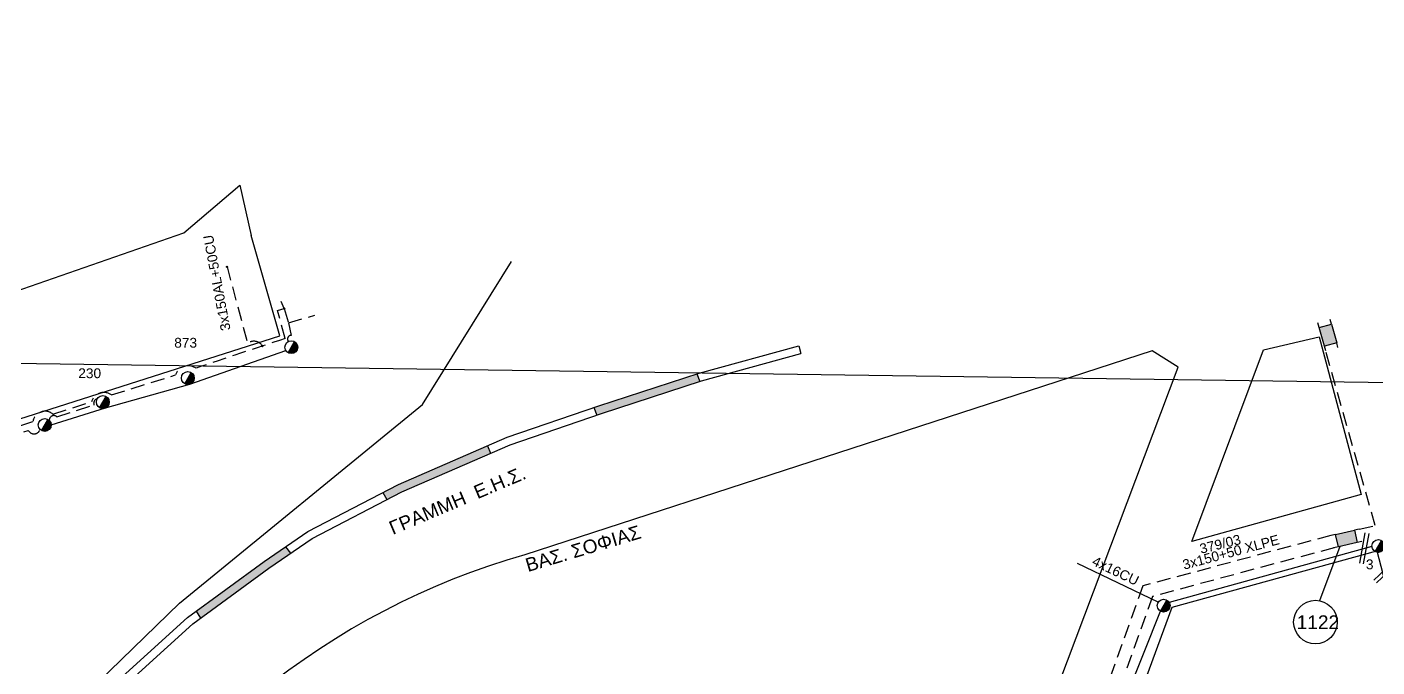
# Model space of a CAD drawing. Header units: millimetres. Extents: x 1091 to 3521, y 1177 to 2968.
# Drawn here: x 2947.2 to 3194.7, y 2451.3 to 2568.7 of the extents above; entities that cross this region are included whole.
import ezdxf
from ezdxf.enums import TextEntityAlignment as Align
from ezdxf.lldxf.tags import DXFTag

# ---------------------------------------------------------------- set-up
doc = ezdxf.new("R2010")
doc.units = ezdxf.units.MM
doc.linetypes.add('DASHED', pattern=[19.05, 12.7, -6.35])
for name, color, linetype, lineweight in [('3x150+50', 7, 'Continuous', 30), ('3x150+50 XLPE', 7, 'SYN_LINE', 30), ('4x16CU', 7, 'Continuous', 30), ('4x50', 7, 'Continuous', 30), ('Άγνωστα', 7, 'Continuous', 30), ('Γυμνά εναέρια ΧΤ και ΦΟΠ (3Φ)   4x50+16AL', 7, 'Continuous', 30), ('Καλώδια ΧΤ   3x150AL+50CU', 7, 'DASHED', 30), ('Συνεστραμμένα ΧΤ   4x120+25 AL', 7, 'SYN_LINE', 30)]:
    doc.layers.add(name, color=color, linetype=linetype, lineweight=lineweight)
for name, color, linetype in [('Link Box 4 Διευθύνσεων', 7, 'Continuous'), ('TEXT ΚΑΛΩΔΙΩΝ', 7, 'Continuous'), ('ΑΓΝΩΣΤΟ ΥΠΟΓΕΙΟ ΚΑΛΩΔΙΟ', 7, 'DASHED'), ('Στύλος ΦΜ', 7, 'Continuous'), ('Στύλος ΦΜ @ 1', 7, 'Continuous'), ('Συνδέσεις', 7, 'Continuous'), ('Τομή', 7, 'Continuous'), ('Υπόβαθρο ΔΕΗ', 7, 'Continuous'), ('ΦΥΣΙΚΟ ΑΕΡΙΟ', 7, 'NATURAL_GAS_SUPPLY')]:
    doc.layers.add(name, color=color, linetype=linetype)
doc.styles.add('arial', font='arial.ttf')
doc.styles.get("Standard").update_dxf_attribs({"font": 'arial.ttf', "height": 1.8})
tags = doc.linetypes.add('NATURAL_GAS_SUPPLY', pattern='A,12.7,-5.08,["ΦΑ",Standard,S=2.54,R=0,X=-2.54,Y=-1.27],-5.08', length=22.86).pattern_tags.tags
tags[6] = DXFTag(74, 10)
doc.linetypes.add('SYN_LINE', pattern='A,0.5,-0.0001,["/\\/\\/\\/",Standard,S=0.1,R=0,X=0,Y=-0.05],-0.25', length=0.7501)

# ---------------------------------------------------------------- blocks, each defined once
blk = doc.blocks.new('ΥΠΑΡΧΩΝ ΤΣΙΜΕΝΤΕΝΙΟΣ ΣΤΥΛΟΣ')
at = {"layer": 'Στύλος ΦΜ'}
blk.add_hatch(color=7, dxfattribs=at).paths.add_polyline_path([(-1.29, -2.28, 0.574793), (2.62, 0, 0.268822), (1.3, 2.27)])
at = {"layer": 'Στύλος ΦΜ', "color": 7}
blk.add_line((-1.29, -2.28), (1.3, 2.27), dxfattribs=at)
blk.add_circle((0, 0), 2.62, dxfattribs=at)
at = {"layer": 'Στύλος ΦΜ', "flags": 4}
for tag, p in [('ΑΡΙΘΜΟΣ', (-4.68, 8.05)), ('ΤΥΠΟΣ', (-4.91, 3.03))]:
    blk.add_attdef(tag, p, '', height=4, dxfattribs=at)
blk = doc.blocks.new('_ΣΥΝΔΕΣΗ')
at = {"layer": 'Συνδέσεις', "linetype": 'SYN_LINE', "ltscale": 40}
blk.add_hatch(color=256, dxfattribs=at).paths.add_polyline_path([(0.5, -0.01, 1), (-0.5, -0.01, 1)])
at = {"layer": 'Συνδέσεις'}
blk.add_circle((0, -0.01), 0.5, dxfattribs=at)
blk = doc.blocks.new('LINK BOX 4 ΑΝΑΧΩΡΗΣΕΩΝ')
at = {"layer": 'Link Box 4 Διευθύνσεων', "ltscale": 40}
blk.add_hatch(color=256, dxfattribs=at).paths.add_polyline_path([(-3.54, 0), (-3.54, -4.67), (3.54, -4.67), (3.54, 0)])
for p, q in [((-3.54, 0), (-5.33, 0)), ((5.33, 0), (3.54, 0)), ((-3.54, -4.67), (-5.33, -4.67)), ((5.33, -4.67), (3.54, -4.67))]:
    blk.add_line(p, q, dxfattribs=at)
blk.add_lwpolyline([(-3.54, -4.67), (-3.54, 0), (3.54, 0), (3.54, -4.67)], close=True, dxfattribs=at)
blk = doc.blocks.new('ΤΟΜΗ')
at = {"layer": 'Τομή', "ltscale": 40}
for p, q in [((11.33, -0.65), (-11.4, -0.65)), ((11.33, -3.42), (-11.4, -3.42))]:
    blk.add_line(p, q, dxfattribs=at)

msp = doc.modelspace()

# ---------------------------------------------------------------- hatches: boundary and pattern name
at = {"layer": 'Υπόβαθρο ΔΕΗ', "linetype": 'Continuous', "lineweight": -3, "ltscale": 0.1}
h = msp.add_hatch(color=256, dxfattribs=at)
h.dxf.hatch_style = 1
h.paths.add_polyline_path([(2890.88, 2307.54), (2889.41, 2307.87), (2885, 2290.67), (2884.74, 2289.44), (2886.2, 2289.08), (2886.46, 2290.32)])
h.paths.add_polyline_path([(2900.59, 2339.36), (2902.77, 2345.14), (2901.36, 2345.65), (2899.17, 2339.86), (2894.85, 2326.62), (2896.28, 2326.18)])
h.paths.add_polyline_path([(2915.82, 2378.37), (2917.78, 2382.26), (2916.41, 2382.87), (2914.45, 2378.99), (2908.3, 2363.66), (2909.72, 2363.17)])
h.paths.add_polyline_path([(2937.11, 2417.07), (2937.18, 2417.16), (2935.97, 2418.04), (2935.87, 2417.91), (2928.16, 2405.91), (2925.83, 2401.39), (2927.16, 2400.7), (2929.46, 2405.16)])
h.paths.add_polyline_path([(2962.95, 2445.93), (2964.2, 2447.06), (2963.15, 2448.13), (2961.91, 2447.01), (2948.73, 2433.82), (2949.82, 2432.79)])
h.paths.add_polyline_path([(2991.49, 2469.37), (2995.49, 2472.13), (2994.58, 2473.32), (2990.62, 2470.59), (2978.18, 2461.49), (2978.95, 2460.2)])
h.paths.add_polyline_path([(3032.13, 2490.46), (3031.59, 2491.85), (3015.25, 2484.77), (3012.41, 2483.29), (3013.16, 2481.99), (3015.9, 2483.41)])
h.paths.add_polyline_path([(3070.52, 2503.64), (3070.01, 2505.05), (3052.02, 2499.19), (3051.09, 2498.87), (3051.63, 2497.47), (3052.49, 2497.76)])

# ---------------------------------------------------------------- linework, layer by layer
at = {"layer": '3x150+50', "color": 1, "linetype": 'DASHED', "lineweight": -3, "ltscale": 0.2}
for points in [[(2983.84, 2524.67), (2987.59, 2510.61, -0.45217), (2990.32, 2510.15, 2.232403)], [(2995.08, 2514.41), (2995.61, 2512.09, 0.655377), (2995.08, 2510.98, 4.392031)]]:
    msp.add_lwpolyline(points, format="xyb", dxfattribs=at)
for points in [[(2994.31, 2517.02), (2993.78, 2518.3)], [(2994.31, 2517.02), (2995.08, 2514.41)], [(2995.08, 2514.41), (2999.93, 2515.79)]]:
    msp.add_lwpolyline(points, dxfattribs=at)
at = {"layer": '3x150+50 XLPE', "color": 5, "linetype": 'DASHED', "lineweight": -3, "ltscale": 0.2}
msp.add_lwpolyline([(3186.24, 2475.39), (3151.77, 2466.14), (3132.25, 2411.82), (3146.94, 2405.97, -0.636128), (3153.12, 2406.8, -0.180086)], format="xyb", dxfattribs=at)
at = {"layer": '3x150+50 XLPE', "color": 2, "linetype": 'DASHED', "lineweight": -3, "ltscale": 0.2}
msp.add_lwpolyline([(3186.84, 2473.14), (3153.55, 2464.2), (3135.25, 2413.27), (3146.12, 2408.59, -0.682524), (3155.57, 2406.01, -0.462394)], format="xyb", dxfattribs=at)
at = {"layer": '4x16CU', "color": 133, "linetype": 'SYN_LINE', "lineweight": -3, "ltscale": 15}
msp.add_lwpolyline([(3154.6, 2463.18), (3139.79, 2470.25)], dxfattribs=at)
at = {"layer": '4x50', "color": 133, "lineweight": -3, "ltscale": 0.1}
msp.add_lwpolyline([(3193.78, 2473.34), (3156.61, 2463.08)], dxfattribs=at)
at = {"layer": 'ΑΓΝΩΣΤΟ ΥΠΟΓΕΙΟ ΚΑΛΩΔΙΟ', "color": 5, "lineweight": -3, "ltscale": 0.2}
msp.add_lwpolyline([(3191.44, 2476.56), (3194.38, 2477.2), (3185.3, 2509.27)], dxfattribs=at)
at = {"layer": 'Γυμνά εναέρια ΧΤ και ΦΟΠ (3Φ)   4x50+16AL', "color": 5, "lineweight": -3, "ltscale": 0.1}
msp.add_lwpolyline([(2951.58, 2495.68), (2961.54, 2498.79), (2976.99, 2503.14), (2994.62, 2509.31)], dxfattribs=at)
at = {"layer": 'Καλώδια ΧΤ   3x150AL+50CU', "color": 1, "linetype": 'DASHED', "lineweight": -3, "ltscale": 0.2}
msp.add_lwpolyline([(2890.67, 2467.82, -0.842293), (2890, 2470.26), (2888.78, 2474.69), (2916.45, 2483.79), (2918, 2486.34), (2926.14, 2488.73), (2927.83, 2489.87), (2948.23, 2496.27, -0.574682), (2951.92, 2497.67), (2958.98, 2499.93, -0.510799), (2962.64, 2501.18), (2974.38, 2504.84, -0.500621), (2978.15, 2506.07, -0.00426), (2994.47, 2511.5), (2993.11, 2516.65), (2994.31, 2517.02)], format="xyb", dxfattribs=at)
at = {"layer": 'Καλώδια ΧΤ   3x150AL+50CU', "color": 5, "lineweight": -3, "ltscale": 0.2}
for points in [[(2951.24, 2496.49, -0.663241), (2952.62, 2497.18), (2959.45, 2499.34, -0.491074), (2960.03, 2500.45, 1.456037)], [(2892.6, 2468.35, -0.729566), (2891.97, 2470.64), (2891.22, 2473.39), (2920.41, 2483.03, -0.367584), (2924.06, 2485.01, 0.649351), (2928.37, 2488.69), (2947.38, 2494.66, 0.648131), (2949.57, 2494.83)]]:
    msp.add_lwpolyline(points, format="xyb", dxfattribs=at)
at = {"layer": 'Συνεστραμμένα ΧΤ   4x120+25 AL', "color": 133, "lineweight": -3, "ltscale": 15}
msp.add_lwpolyline([(3139, 2415.76), (3145.75, 2438.31), (3155, 2461.5)], dxfattribs=at)
at = {"layer": 'Υπόβαθρο ΔΕΗ', "lineweight": -3, "ltscale": 0.1}
for points in [[(2458.14, 2950.97), (2438.62, 2514.07), (3389.31, 2500.74)], [(2921, 2511.83), (2975.92, 2530.91), (2986.17, 2539.65), (2988.26, 2530.44)], [(2926.82, 2490.75), (2993.52, 2511.99), (2988.26, 2530.44)], [(3173.88, 2509.44), (3184.07, 2511.82), (3191.81, 2482.89), (3160.72, 2474.27), (3173.88, 2509.44)], [(3100.74, 2353.57), (3158.23, 2506.29), (3153.47, 2509.27), (3038.47, 2471.86)], [(3157.15, 2462.23), (3194.65, 2472.55), (3209.51, 2415.54), (3207.81, 2402.66)], [(3151.66, 2407.83), (3139.23, 2413.49), (3157.15, 2462.23)]]:
    msp.add_lwpolyline(points, dxfattribs=at)
at = {"layer": 'Υπόβαθρο ΔΕΗ', "linetype": 'Continuous', "lineweight": -3, "ltscale": 0.1}
for points in [[(2942.16, 2426.61), (2948.53, 2433.62), (2961.91, 2447.01), (2976.59, 2460.33), (2990.62, 2470.59), (2998.68, 2476.15), (3015.25, 2484.77), (3035.2, 2493.42), (3052.02, 2499.19), (3070.38, 2505.17), (3088.68, 2510.2)], [(3088.68, 2510.2), (3089.04, 2508.75)], [(2943.33, 2425.66), (2949.62, 2432.59), (2962.95, 2445.93), (2977.54, 2459.17), (2991.49, 2469.37), (2999.46, 2474.86), (3015.9, 2483.41), (3035.75, 2492.02), (3052.49, 2497.76), (3070.82, 2503.73), (3089.07, 2508.76)], [(3070.01, 2505.05), (3070.52, 2503.64)], [(3051.09, 2498.87), (3051.63, 2497.47)], [(3031.59, 2491.85), (3032.13, 2490.46)], [(3012.41, 2483.29), (3013.16, 2481.99)], [(2994.58, 2473.32), (2995.49, 2472.13)], [(2978.18, 2461.49), (2978.95, 2460.2)]]:
    msp.add_lwpolyline(points, dxfattribs=at)
at = {"layer": 'Υπόβαθρο ΔΕΗ', "lineweight": -3}
msp.add_lwpolyline([(3187.89, 2473.37), (3184.19, 2463.43)], dxfattribs=at)
msp.add_circle((3183.42, 2459.5), 4, dxfattribs=at)
at = {"layer": 'Υπόβαθρο ΔΕΗ', "lineweight": -3, "ltscale": 0.1}
msp.add_arc((3075.36, 2341.66), 135.32, 105.8207, 152.6613, dxfattribs=at)
at = {"layer": 'ΦΥΣΙΚΟ ΑΕΡΙΟ', "color": 85, "linetype": 'NATURAL_GAS_SUPPLY', "lineweight": -3}
msp.add_lwpolyline([(2803.29, 1954.03), (2739.55, 2041.15), (2747.6, 2049.21), (2759.6, 2063.04), (2774.23, 2079.43), (2782.45, 2088.57), (2818.42, 2149.23), (2838.72, 2184.32), (2862.74, 2243.8), (2873.26, 2253.63), (2878.69, 2269.09), (2891.7, 2333.07), (2913.78, 2384.67), (2936.71, 2425.71), (2975.11, 2462.98), (3019.65, 2499.41), (3035.99, 2525.66)], dxfattribs=at)

# ---------------------------------------------------------------- block references
at = {"layer": 'Link Box 4 Διευθύνσεων', "lineweight": -3, "xscale": 0.4999999999999997, "yscale": 0.4999999999999997, "zscale": 0.4999999999999997}
for p, rotation in [((3186.84, 2512.45), 285.3878062102719), ((3188.84, 2475.98), 12.61113114031866)]:
    msp.add_blockref('LINK BOX 4 ΑΝΑΧΩΡΗΣΕΩΝ', p, dxfattribs=dict(at, rotation=rotation))
at = {"layer": 'Στύλος ΦΜ @ 1', "lineweight": -3, "ltscale": 40}
ref = msp.add_blockref('ΥΠΑΡΧΩΝ ΤΣΙΜΕΝΤΕΝΙΟΣ ΣΤΥΛΟΣ', (2976.65, 2504.26), dxfattribs=dict(at, xscale=0.4499999999998181, yscale=0.4499999999998181, zscale=0.4499999999998181))
ref.add_attrib('ΑΡΙΘΜΟΣ', '873', (2974.15, 2509.84), dxfattribs={"layer": 'Στύλος ΦΜ', "height": 1.8, "flags": 4})
at = {"layer": 'Στύλος ΦΜ @ 1', "lineweight": -3, "ltscale": 40, "xscale": 0.4499999999998181, "yscale": 0.4499999999998181, "zscale": 0.4499999999998181}
for p in [(2995.62, 2509.93), (2950.41, 2495.66), (3155.58, 2462.52)]:
    msp.add_blockref('ΥΠΑΡΧΩΝ ΤΣΙΜΕΝΤΕΝΙΟΣ ΣΤΥΛΟΣ', p, dxfattribs=at)
at = {"layer": 'Στύλος ΦΜ @ 1', "lineweight": -3, "ltscale": 40}
ref = msp.add_blockref('ΥΠΑΡΧΩΝ ΤΣΙΜΕΝΤΕΝΙΟΣ ΣΤΥΛΟΣ', (2961.06, 2499.86), dxfattribs=dict(at, xscale=0.4499999999998181, yscale=0.4499999999998181, zscale=0.4499999999998181))
ref.add_attrib('ΑΡΙΘΜΟΣ', '230', (2956.55, 2504.25), dxfattribs={"layer": 'Στύλος ΦΜ', "height": 1.8, "flags": 4})
ref = msp.add_blockref('ΥΠΑΡΧΩΝ ΤΣΙΜΕΝΤΕΝΙΟΣ ΣΤΥΛΟΣ', (3194.95, 2473.46), dxfattribs=dict(at, xscale=0.4499999999998181, yscale=0.4499999999998181, zscale=0.4499999999998181))
ref.add_attrib('ΑΡΙΘΜΟΣ', '3', (3192.67, 2469.19), dxfattribs={"layer": 'Στύλος ΦΜ', "height": 1.8, "flags": 4})
at = {"layer": 'Συνδέσεις', "lineweight": -3, "xscale": 0.25, "yscale": 0.25, "zscale": 0.25}
for p in [(2983.84, 2524.67), (2994.31, 2517.02), (2990.32, 2510.15)]:
    msp.add_blockref('_ΣΥΝΔΕΣΗ', p, dxfattribs=at)
at = {"layer": 'Τομή', "lineweight": -3, "xscale": 0.25, "yscale": 0.25, "zscale": 0.25}
for p, rotation in [((3191.83, 2473.14), 79.65650447064812), ((3196.79, 2468.53), 223.6829760257973)]:
    msp.add_blockref('ΤΟΜΗ', p, dxfattribs=dict(at, rotation=rotation))

# ---------------------------------------------------------------- texts
at = {"lineweight": -3, "ltscale": 40, "char_height": 2.5, "attachment_point": 1, "style": 'arial'}
for s, insert, width, rotation in [('ΓΡΑΜΜΗ  Ε.Η.Σ.', (3013.25, 2477.78), 30.3026, 22.8897), ('ΒΑΣ. ΣΟΦΙΑΣ', (3038.29, 2471.07), 25.1405, 16.6347)]:
    msp.add_mtext(s, dxfattribs=dict(at, insert=insert, width=width, rotation=rotation))
at = {"layer": 'TEXT ΚΑΛΩΔΙΩΝ', "lineweight": -3, "ltscale": 0.1, "style": 'arial'}
for s, rotation, p in [('3x150AL+50CU', 100.5983, (2981.98, 2521.73)), ('3x150+50 XLPE', 15.0279, (3167.91, 2472.34)), ('4x16CU', 334.4742, (3146.77, 2468.91))]:
    msp.add_text(s, height=1.8, rotation=rotation, dxfattribs=at).set_placement(p, align=Align.MIDDLE_CENTER)
at = {"layer": 'Άγνωστα', "color": 7, "lineweight": -3, "insert": (3162, 2473.77), "char_height": 1.8, "attachment_point": 1, "rotation": 13.8804}
msp.add_mtext_dynamic_manual_height_columns('379/03', width=1.8, gutter_width=2.31, heights=[0.73], dxfattribs=at)
at = {"layer": 'Άγνωστα', "color": 7, "lineweight": -3, "insert": (3179.98, 2460.74), "char_height": 2.5, "width": 4.551914400963142e-14, "attachment_point": 1}
msp.add_mtext('1122', dxfattribs=at)

doc.saveas('drawing.dxf')
